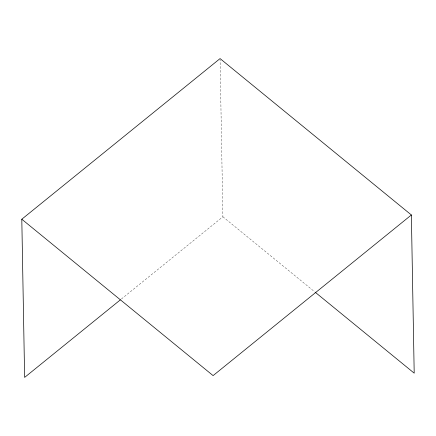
<?xml version="1.0" encoding="UTF-8"?>
<svg xmlns="http://www.w3.org/2000/svg" width="436" height="436" viewBox="0 0 436 436"><rect width="100%" height="100%" fill="white"/><g stroke="black" fill="none" stroke-linecap="round" stroke-linejoin="round"><path stroke-width="0.33" stroke-dasharray="2.18 1.64" d="M121.388 299.025L222.9 216.779L220.093 59.945M222.9 216.779L314.596 291.744"/><path stroke-width="0.65" d="M120.331 299.881L24.629 377.413L21.8 219.221L220.071 58.588L411.371 214.975L414.2 373.167L315.124 292.175M411.371 214.975L213.1 375.609L21.8 219.221"/></g></svg>
